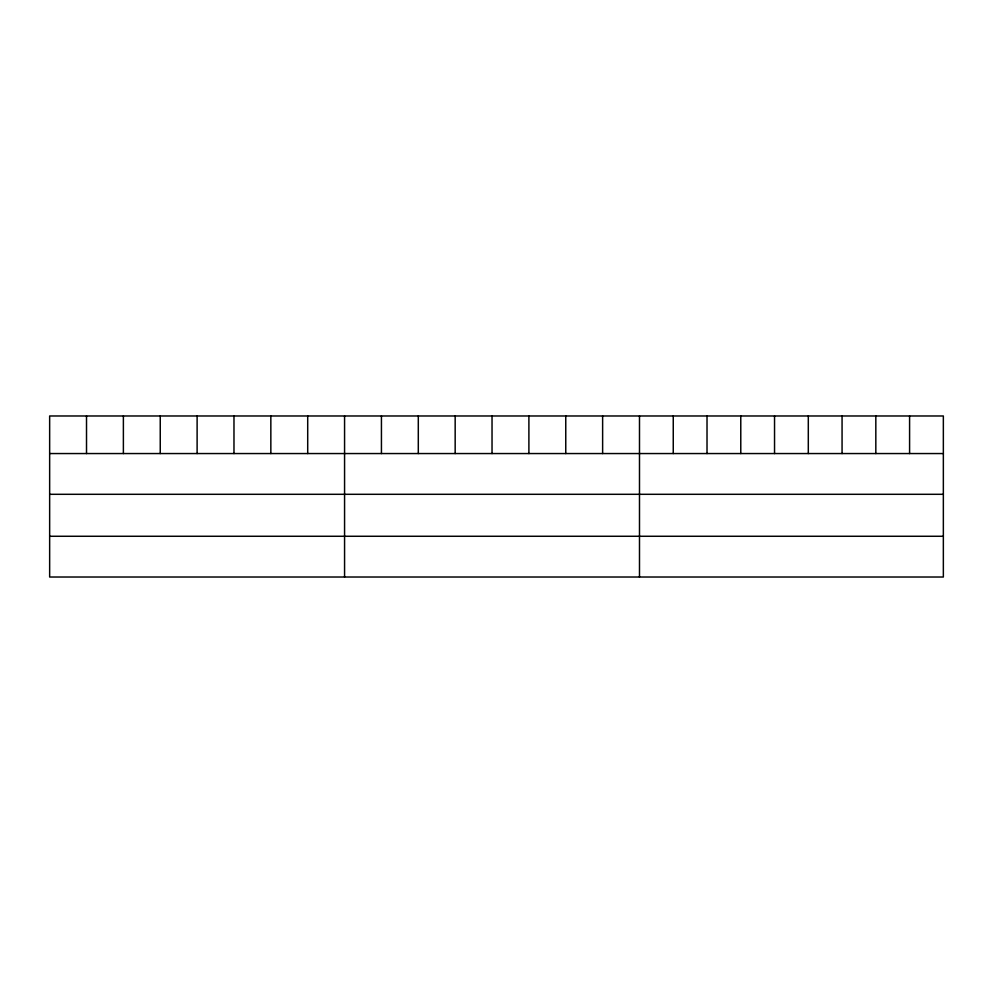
<?xml version="1.0" encoding="UTF-8"?>
<svg xmlns="http://www.w3.org/2000/svg" width="993" height="993" viewBox="0 0 993 993"><rect width="100%" height="100%" fill="white"/><g stroke="black" fill="none" stroke-linecap="round" stroke-linejoin="round"><path stroke-width="1.49" d="M943.35 453.553L943.35 577.02L49.65 577.02L49.65 415.98L943.35 415.98L943.35 453.553L49.65 453.553M49.65 494.303L943.35 494.303M49.65 536.27L943.35 536.27M909.588 415.98L909.588 453.553M875.826 415.98L875.826 453.553M842.064 415.98L842.064 453.553M808.302 415.98L808.302 453.553M774.54 415.98L774.54 453.553M740.778 415.98L740.778 453.553M707.016 415.98L707.016 453.553M673.254 415.98L673.254 453.553M639.492 415.98L639.492 577.02M602.627 415.98L602.627 453.553M565.762 415.98L565.762 453.553M528.897 415.98L528.897 453.553M492.031 415.98L492.031 453.553M455.166 415.98L455.166 453.553M418.301 415.98L418.301 453.553M381.436 415.98L381.436 453.553M344.571 415.98L344.571 577.02M307.706 415.98L307.706 453.553M270.841 415.98L270.841 453.553M233.976 415.98L233.976 453.553M197.111 415.98L197.111 453.553M160.245 415.98L160.245 453.553M123.38 415.98L123.38 453.553M86.515 415.98L86.515 453.553"/></g></svg>
